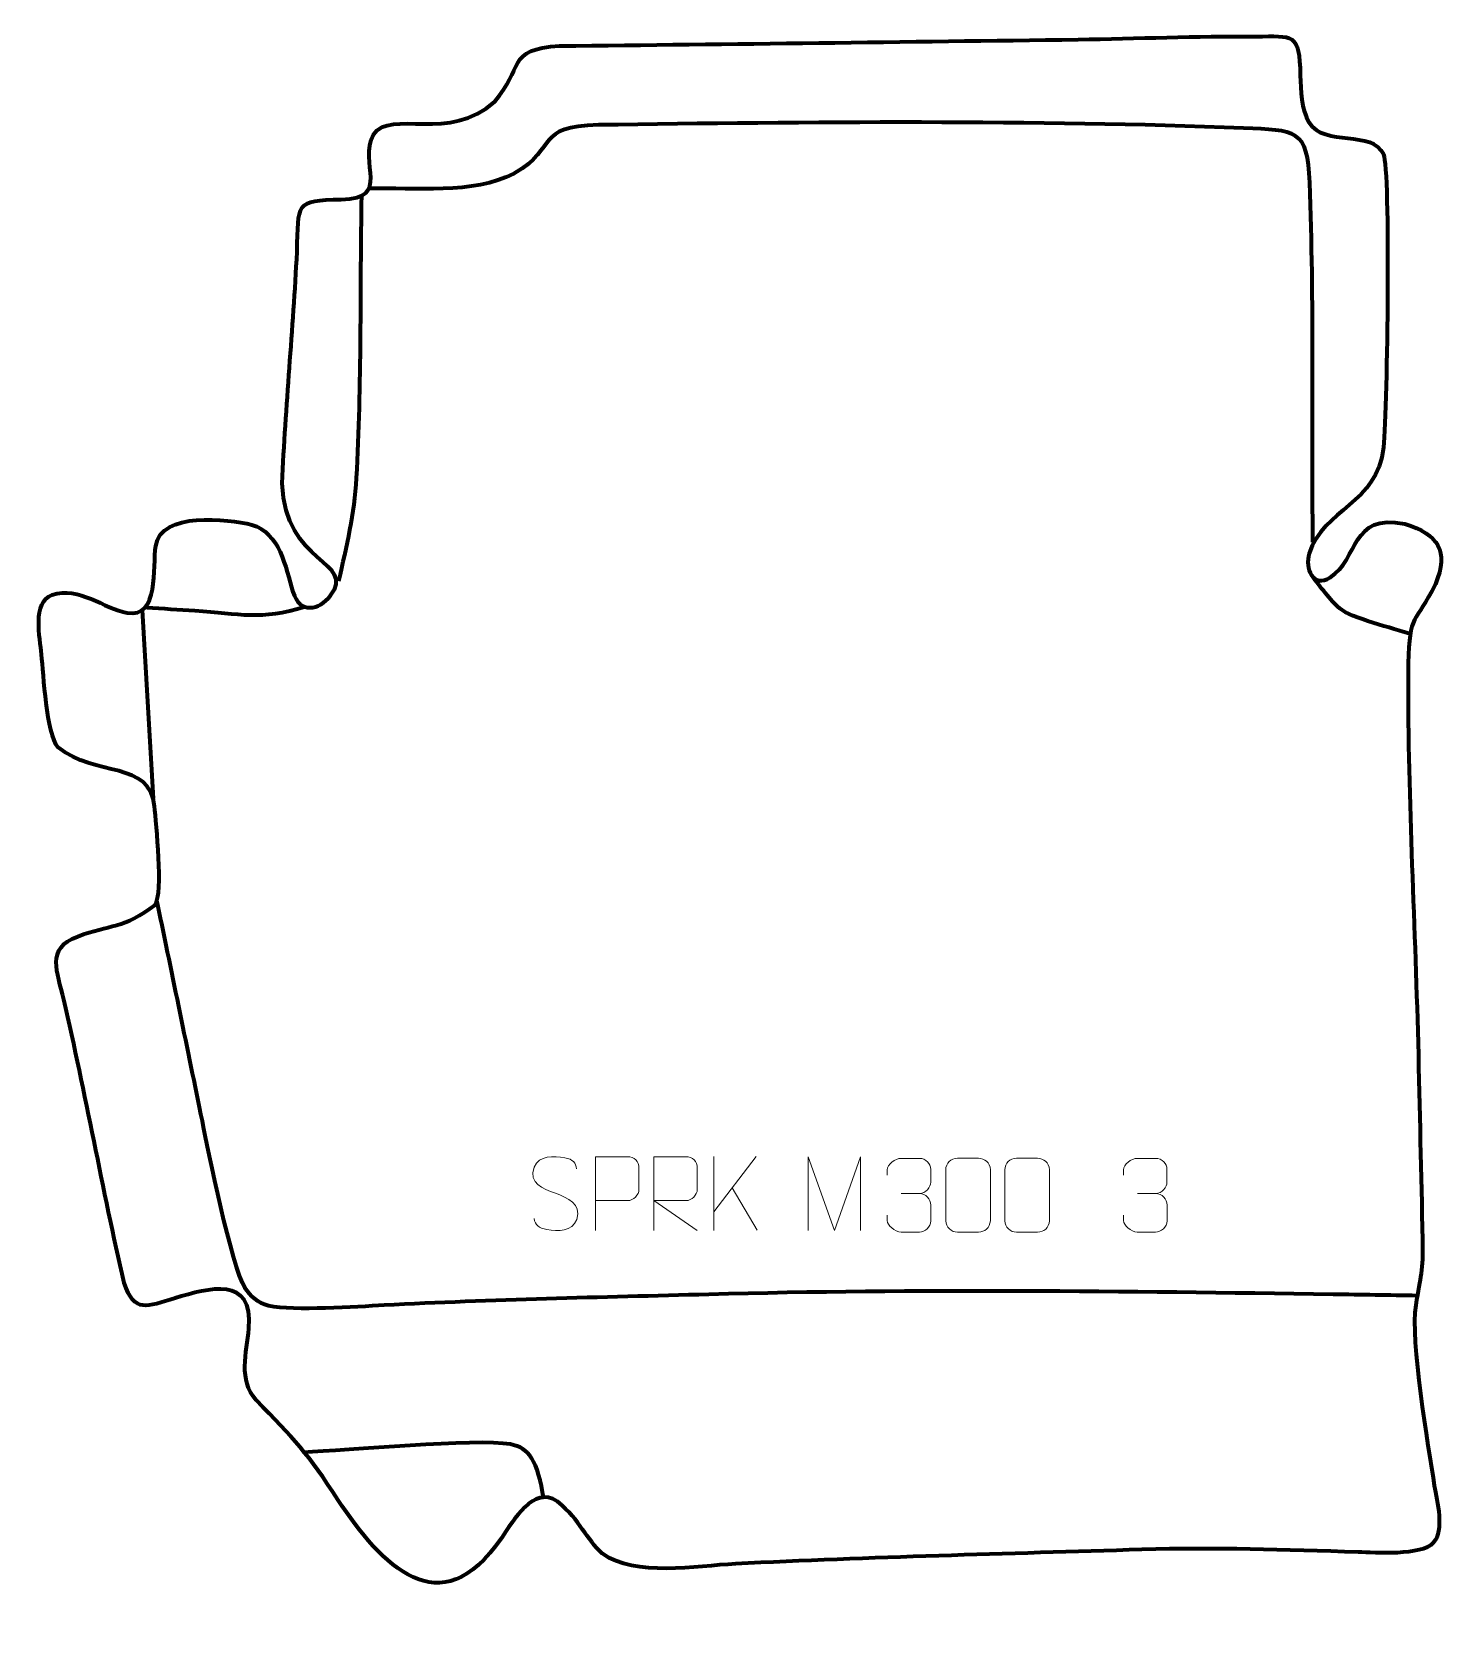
# Model space of a CAD drawing. Header units: millimetres. Extents: x -609 to -129, y 196 to 737.
import ezdxf

# ---------------------------------------------------------------- set-up
doc = ezdxf.new("R2010")
doc.units = ezdxf.units.MM
doc.header["$MEASUREMENT"] = 0
doc.layers.add('layer 2', color=7, linetype='Continuous')
doc.layers.add('layer 3', color=7, linetype='Continuous')

msp = doc.modelspace()

# ---------------------------------------------------------------- linework, layer by layer
at = {"layer": 'layer 2', "color": 140, "lineweight": 158}
for points, knots in [([(-174.9791, 564.2114), (-175.2936, 604.6263), (-174.4975, 645.6109), (-176.023, 685.944), (-176.023, 685.944), (-176.711, 704.1342), (-180.7725, 703.6476), (-198.4588, 704.3629), (-198.4588, 704.3629), (-268.3935, 707.191), (-346.6537, 706.4754), (-416.912, 705.4516), (-416.912, 705.4516), (-438.9367, 704.7922), (-429.9776, 698.1957), (-445.4573, 689.0147), (-445.4573, 689.0147), (-459.5236, 681.8081), (-479.1685, 684.25), (-494.6758, 683.9394)], [0, 0, 0, 0, 0.16666667, 0.16666667, 0.16666667, 0.16666667, 0.33333333, 0.33333333, 0.33333333, 0.33333333, 0.5, 0.5, 0.5, 0.5, 0.66666667, 0.66666667, 0.66666667, 0.66666667, 1, 1, 1, 1]), ([(-497.2297, 681.5011), (-497.7701, 649.8347), (-497.2026, 617.4715), (-498.9587, 585.9174), (-498.9587, 585.9174), (-499.6467, 573.555), (-502.2789, 562.9616), (-504.9836, 550.9988)], [0, 0, 0, 0, 0.33333333, 0.33333333, 0.33333333, 0.33333333, 1, 1, 1, 1]), ([(-141.9758, 533.1485), (-147.3529, 534.7975), (-162.2509, 538.5667), (-165.8748, 541.6985), (-165.8748, 541.6985), (-168.9724, 544.3755), (-172.5742, 549.3126), (-175.1468, 552.6415)], [0, 0, 0, 0, 0.33333333, 0.33333333, 0.33333333, 0.33333333, 1, 1, 1, 1]), ([(-516.2652, 542.241), (-531.438, 537.4979), (-538.2956, 539.9052), (-553.6391, 540.9124), (-553.6391, 540.9124), (-559.0566, 541.268), (-564.4775, 541.5922), (-569.8961, 541.931)], [0, 0, 0, 0, 0.33333333, 0.33333333, 0.33333333, 0.33333333, 1, 1, 1, 1]), ([(-139.6023, 309.0229), (-149.1066, 309.1653), (-158.6109, 309.3075), (-168.1153, 309.4499), (-168.1153, 309.4499), (-238.9703, 310.5174), (-308.6101, 311.397), (-379.5064, 309.4478), (-379.5064, 309.4478), (-416.2134, 308.4385), (-452.8787, 307.7144), (-489.5554, 305.7545), (-489.5554, 305.7545), (-499.0509, 305.2419), (-519.8535, 303.8434), (-528.6855, 305.5436), (-528.6855, 305.5436), (-532.3567, 306.5708), (-534.8637, 308.8102), (-536.6654, 311.6827), (-536.6654, 311.6827), (-541.192, 318.8992), (-549.1209, 358.4341), (-551.093, 368.2408), (-551.093, 368.2408), (-556.1156, 392.6257), (-561.1382, 417.0106), (-566.1608, 441.3955), (-566.1608, 441.3955), (-566.1608, 441.3955), (-566.4621, 442.8586), (-566.4621, 442.8586)], [0, 0, 0, 0, 0.11111111, 0.11111111, 0.11111111, 0.11111111, 0.22222222, 0.22222222, 0.22222222, 0.22222222, 0.33333333, 0.33333333, 0.33333333, 0.33333333, 0.44444444, 0.44444444, 0.44444444, 0.44444444, 0.55555556, 0.55555556, 0.55555556, 0.55555556, 0.66666667, 0.66666667, 0.66666667, 0.66666667, 0.77777778, 0.77777778, 0.77777778, 0.77777778, 1, 1, 1, 1]), ([(-435.4482, 240.0701), (-437.5183, 253.2555), (-440.5104, 257.591), (-446.6922, 258.6884), (-446.6922, 258.6884), (-458.5172, 260.7876), (-502.2194, 256.5634), (-516.893, 255.9451)], [0, 0, 0, 0, 0.33333333, 0.33333333, 0.33333333, 0.33333333, 1, 1, 1, 1])]:
    msp.add_open_spline(points, degree=3, knots=knots, dxfattribs=at)
msp.add_open_spline([(-571.5333, 541.143), (-571.5333, 541.143), (-567.7328, 477.3542), (-567.7328, 477.3542)], degree=3, dxfattribs=at)
at = {"layer": 'layer 3', "color": 242, "lineweight": 158}
msp.add_open_spline([(-179.25, 722.1713), (-179.5535, 736.9546), (-181.5908, 735.4206), (-194.295, 735.4511), (-194.295, 735.4511), (-214.4465, 735.4994), (-234.3966, 734.7779), (-254.5139, 734.3974), (-254.5139, 734.3974), (-313.0376, 733.6079), (-371.5983, 732.8361), (-430.1223, 732.2254), (-430.1223, 732.2254), (-448.1665, 731.2002), (-442.3987, 724.3865), (-452.081, 713.3515), (-452.081, 713.3515), (-467.3174, 699.3179), (-487.2505, 710.9884), (-493.1084, 702.2569), (-493.1084, 702.2569), (-498.3842, 692.2708), (-486.7122, 680.6554), (-504.0653, 680.2659), (-504.0653, 680.2659), (-519.9552, 679.9067), (-518.3983, 679.0524), (-519.0301, 662.4794), (-519.0301, 662.4794), (-520.293, 636.3356), (-522.9591, 610.1305), (-524.0329, 584.0652), (-524.0329, 584.0652), (-523.2545, 556.5968), (-498.6192, 557.8109), (-507.645, 546.1235), (-507.645, 546.1235), (-511.5448, 541.0736), (-518.1553, 539.7762), (-520.4179, 547.3021), (-520.4179, 547.3021), (-523.0045, 555.9216), (-524.8241, 567.3059), (-534.3716, 570.0896), (-534.3716, 570.0896), (-542.472, 572.0257), (-565.2097, 574.7221), (-566.8898, 562.9334), (-566.8898, 562.9334), (-567.9263, 555.6604), (-565.5867, 538.3647), (-576.5971, 540.2676), (-576.5971, 540.2676), (-584.3352, 541.6051), (-592.9591, 549.4122), (-601.9499, 546.2882), (-601.9499, 546.2882), (-608.8257, 543.8991), (-606.0996, 531.8114), (-605.5317, 526.1122), (-605.5317, 526.1122), (-604.9365, 519.4227), (-603.8362, 499.3133), (-599.989, 494.7013), (-599.989, 494.7013), (-587.3528, 484.4845), (-568.6901, 490.2638), (-567.289, 474.7432), (-567.289, 474.7432), (-566.7671, 468.7409), (-564.2162, 445.4713), (-567.0846, 441.4166), (-567.0846, 441.4166), (-577.5416, 433.1825), (-582.4184, 434.7867), (-593.3006, 430.6909), (-593.3006, 430.6909), (-604.2363, 426.5752), (-600.2073, 418.7326), (-598.0224, 409.328), (-598.0224, 409.328), (-590.6114, 377.4303), (-584.9081, 345.2605), (-577.6218, 313.3754), (-577.6218, 313.3754), (-573.9324, 302.8626), (-570.0152, 305.3127), (-560.3524, 308.1885), (-560.3524, 308.1885), (-548.8244, 311.6198), (-533.7923, 315.8611), (-535.3332, 297.9442), (-535.3332, 297.9442), (-536.1919, 289.6371), (-538.9058, 280.3568), (-532.9226, 273.672), (-532.9226, 273.672), (-520.1935, 260.5795), (-515.1116, 255.4748), (-505.1124, 239.8173), (-505.1124, 239.8173), (-490.4078, 217.8368), (-470.5865, 196.4652), (-449.8284, 226.9453), (-449.8284, 226.9453), (-445.7708, 232.7416), (-438.9144, 244.9858), (-430.8432, 239.3178), (-430.8432, 239.3178), (-422.695, 232.7202), (-421.26, 226.689), (-415.6281, 221.6641), (-415.6281, 221.6641), (-404.4499, 213.6305), (-383.9545, 217.5195), (-370.478, 218.2127), (-370.478, 218.2127), (-324.8182, 220.519), (-278.5887, 221.6069), (-232.8491, 223.0413), (-232.8491, 223.0413), (-207.723, 223.7995), (-184.6127, 222.9531), (-159.6085, 222.1617), (-159.6085, 222.1617), (-153.9809, 221.9836), (-138.1049, 220.8487), (-134.171, 225.3092), (-134.171, 225.3092), (-130.3456, 229.6467), (-132.9259, 239.3926), (-133.8356, 244.6006), (-133.8356, 244.6006), (-135.9575, 258.2908), (-142.1202, 293.8974), (-140.1485, 305.8458), (-140.1485, 305.8458), (-138.4924, 315.8808), (-137.6458, 316.9718), (-137.8615, 327.9474), (-137.8615, 327.9474), (-138.2984, 350.1695), (-138.85, 372.389), (-139.3324, 394.61), (-139.3324, 394.61), (-140.4773, 437.1046), (-142.9527, 480.8182), (-142.7253, 523.1903), (-142.7253, 523.1903), (-142.2957, 540.208), (-140.3045, 536.4077), (-133.4829, 549.9529), (-133.4829, 549.9529), (-128.8353, 561.1909), (-132.3463, 566.8227), (-143.8524, 570.3965), (-143.8524, 570.3965), (-162.3447, 574.128), (-159.3437, 558.4743), (-169.0809, 552.2508), (-169.0809, 552.2508), (-174.9316, 548.5113), (-177.7631, 555.3384), (-176.2168, 560.3381), (-176.2168, 560.3381), (-171.5121, 575.55), (-153.0754, 577.0106), (-151.0547, 596.3), (-151.0547, 596.3), (-149.7172, 610.7136), (-148.6976, 690.1397), (-151.0741, 695.5361), (-151.0741, 695.5361), (-154.7737, 703.9377), (-171.0508, 697.9169), (-176.2933, 706.3559), (-176.2933, 706.3559), (-178.9213, 710.5862), (-179.0606, 717.2869), (-179.25, 722.1713)], degree=3, knots=[0, 0, 0, 0, 0.02173913, 0.02173913, 0.02173913, 0.02173913, 0.04347826, 0.04347826, 0.04347826, 0.04347826, 0.06521739, 0.06521739, 0.06521739, 0.06521739, 0.08695652, 0.08695652, 0.08695652, 0.08695652, 0.10869565, 0.10869565, 0.10869565, 0.10869565, 0.13043478, 0.13043478, 0.13043478, 0.13043478, 0.15217391, 0.15217391, 0.15217391, 0.15217391, 0.17391304, 0.17391304, 0.17391304, 0.17391304, 0.19565217, 0.19565217, 0.19565217, 0.19565217, 0.2173913, 0.2173913, 0.2173913, 0.2173913, 0.23913043, 0.23913043, 0.23913043, 0.23913043, 0.26086957, 0.26086957, 0.26086957, 0.26086957, 0.2826087, 0.2826087, 0.2826087, 0.2826087, 0.30434783, 0.30434783, 0.30434783, 0.30434783, 0.32608696, 0.32608696, 0.32608696, 0.32608696, 0.34782609, 0.34782609, 0.34782609, 0.34782609, 0.36956522, 0.36956522, 0.36956522, 0.36956522, 0.39130435, 0.39130435, 0.39130435, 0.39130435, 0.41304348, 0.41304348, 0.41304348, 0.41304348, 0.43478261, 0.43478261, 0.43478261, 0.43478261, 0.45652174, 0.45652174, 0.45652174, 0.45652174, 0.47826087, 0.47826087, 0.47826087, 0.47826087, 0.5, 0.5, 0.5, 0.5, 0.52173913, 0.52173913, 0.52173913, 0.52173913, 0.54347826, 0.54347826, 0.54347826, 0.54347826, 0.56521739, 0.56521739, 0.56521739, 0.56521739, 0.58695652, 0.58695652, 0.58695652, 0.58695652, 0.60869565, 0.60869565, 0.60869565, 0.60869565, 0.63043478, 0.63043478, 0.63043478, 0.63043478, 0.65217391, 0.65217391, 0.65217391, 0.65217391, 0.67391304, 0.67391304, 0.67391304, 0.67391304, 0.69565217, 0.69565217, 0.69565217, 0.69565217, 0.7173913, 0.7173913, 0.7173913, 0.7173913, 0.73913043, 0.73913043, 0.73913043, 0.73913043, 0.76086957, 0.76086957, 0.76086957, 0.76086957, 0.7826087, 0.7826087, 0.7826087, 0.7826087, 0.80434783, 0.80434783, 0.80434783, 0.80434783, 0.82608696, 0.82608696, 0.82608696, 0.82608696, 0.84782609, 0.84782609, 0.84782609, 0.84782609, 0.86956522, 0.86956522, 0.86956522, 0.86956522, 0.89130435, 0.89130435, 0.89130435, 0.89130435, 0.91304348, 0.91304348, 0.91304348, 0.91304348, 0.93478261, 0.93478261, 0.93478261, 0.93478261, 0.95652174, 0.95652174, 0.95652174, 0.95652174, 1, 1, 1, 1], dxfattribs=at)
at = {"layer": 'layer 3', "color": 250, "lineweight": 9}
for points, knots in [([(-431.5293, 343.7651), (-435.7776, 345.2355), (-440.6857, 347.0313), (-438.6806, 352.5516), (-438.6806, 352.5516), (-437.1771, 356.6915), (-431.9635, 356.303), (-428.3599, 355.7019), (-428.3599, 355.7019), (-425.4993, 355.2247), (-424.6346, 354.0115), (-424.324, 351.9274)], [0, 0, 0, 0, 0.25, 0.25, 0.25, 0.25, 0.5, 0.5, 0.5, 0.5, 1, 1, 1, 1]), ([(-417.8882, 331.1149), (-417.8882, 331.1149), (-417.8882, 356.0685), (-417.8882, 356.0685), (-417.8882, 356.0685), (-414.2932, 356.0685), (-410.6979, 356.0685), (-407.1025, 356.0685), (-407.1025, 356.0685), (-404.7773, 356.0306), (-403.2199, 354.5405), (-403.2241, 352.1744), (-403.2241, 352.1744), (-403.2245, 350.1387), (-403.2245, 347.0794), (-403.2241, 345.0434), (-403.2241, 345.0434), (-403.2306, 343.168), (-405.0428, 341.2261), (-407.0524, 341.207), (-407.0524, 341.207), (-407.0524, 341.207), (-417.8882, 341.207), (-417.8882, 341.207)], [0, 0, 0, 0, 0.14285714, 0.14285714, 0.14285714, 0.14285714, 0.28571429, 0.28571429, 0.28571429, 0.28571429, 0.42857143, 0.42857143, 0.42857143, 0.42857143, 0.57142857, 0.57142857, 0.57142857, 0.57142857, 0.71428571, 0.71428571, 0.71428571, 0.71428571, 1, 1, 1, 1]), ([(-398.1355, 331.1188), (-398.1355, 331.1188), (-398.1355, 356.0723), (-398.1355, 356.0723), (-398.1355, 356.0723), (-394.5407, 356.0723), (-390.9452, 356.0723), (-387.35, 356.0723), (-387.35, 356.0723), (-385.0247, 356.0346), (-383.4674, 354.5446), (-383.4715, 352.1782), (-383.4715, 352.1782), (-383.4719, 350.1427), (-383.4719, 347.0833), (-383.4715, 345.0473), (-383.4715, 345.0473), (-383.478, 343.1718), (-385.2903, 341.23), (-387.2998, 341.2109), (-387.2998, 341.2109), (-387.2998, 341.2109), (-398.1355, 341.2109), (-398.1355, 341.2109), (-398.1355, 341.2109), (-398.1355, 341.2109), (-383.4808, 331.1188), (-383.4808, 331.1188)], [0, 0, 0, 0, 0.125, 0.125, 0.125, 0.125, 0.25, 0.25, 0.25, 0.25, 0.375, 0.375, 0.375, 0.375, 0.5, 0.5, 0.5, 0.5, 0.625, 0.625, 0.625, 0.625, 0.75, 0.75, 0.75, 0.75, 1, 1, 1, 1]), ([(-345.9215, 331.1152), (-345.9215, 331.1152), (-345.9215, 356.0731), (-345.9215, 356.0731), (-345.9215, 356.0731), (-345.9215, 356.0731), (-336.9964, 331.1152), (-336.9964, 331.1152), (-336.9964, 331.1152), (-336.9964, 331.1152), (-328.2365, 356.0726), (-328.2365, 356.0726), (-328.2365, 356.0726), (-328.2365, 356.0726), (-328.2365, 331.1152), (-328.2365, 331.1152)], [0, 0, 0, 0, 0.2, 0.2, 0.2, 0.2, 0.4, 0.4, 0.4, 0.4, 0.6, 0.6, 0.6, 0.6, 1, 1, 1, 1]), ([(-319.1253, 349.8287), (-319.1253, 349.8287), (-319.1253, 351.6859), (-319.1253, 351.6859), (-319.1253, 351.6859), (-319.1396, 353.4278), (-316.4751, 355.5459), (-314.416, 355.5232), (-314.416, 355.5232), (-312.3519, 355.5232), (-310.2879, 355.5232), (-308.2242, 355.5232), (-308.2242, 355.5232), (-306.0297, 355.532), (-304.4314, 353.6852), (-304.387, 351.7731), (-304.387, 351.7731), (-304.3874, 350.338), (-304.3874, 348.9029), (-304.387, 347.4674), (-304.387, 347.4674), (-304.4356, 345.8139), (-306.0382, 343.5839), (-308.2365, 343.5939), (-308.2365, 343.5939), (-306.0328, 343.5827), (-304.4248, 341.7795), (-304.3708, 339.72), (-304.3708, 339.72), (-304.3712, 337.9353), (-304.3712, 336.1506), (-304.3708, 334.3655), (-304.3708, 334.3655), (-304.3607, 332.3041), (-306.4156, 330.541), (-308.2365, 330.5491), (-308.2365, 330.5491), (-310.3018, 330.5494), (-312.367, 330.5494), (-314.4326, 330.5491), (-314.4326, 330.5491), (-316.6012, 330.5606), (-319.1322, 332.9608), (-319.1508, 334.4226), (-319.1508, 334.4226), (-319.1508, 334.4226), (-319.1508, 336.3312), (-319.1508, 336.3312)], [0, 0, 0, 0, 0.07692308, 0.07692308, 0.07692308, 0.07692308, 0.15384615, 0.15384615, 0.15384615, 0.15384615, 0.23076923, 0.23076923, 0.23076923, 0.23076923, 0.30769231, 0.30769231, 0.30769231, 0.30769231, 0.38461538, 0.38461538, 0.38461538, 0.38461538, 0.46153846, 0.46153846, 0.46153846, 0.46153846, 0.53846154, 0.53846154, 0.53846154, 0.53846154, 0.61538462, 0.61538462, 0.61538462, 0.61538462, 0.69230769, 0.69230769, 0.69230769, 0.69230769, 0.76923077, 0.76923077, 0.76923077, 0.76923077, 0.84615385, 0.84615385, 0.84615385, 0.84615385, 1, 1, 1, 1]), ([(-295.3415, 355.5355), (-292.9754, 355.5355), (-290.6089, 355.5355), (-288.2424, 355.5355), (-288.2424, 355.5355), (-286.2619, 355.5711), (-284.2359, 354.0768), (-284.2088, 351.6347), (-284.2088, 351.6347), (-284.2092, 345.8773), (-284.2092, 340.1195), (-284.2088, 334.3613), (-284.2088, 334.3613), (-284.3509, 332.0337), (-286.0573, 330.5514), (-288.2424, 330.5406), (-288.2424, 330.5406), (-290.6148, 330.541), (-292.9872, 330.541), (-295.3592, 330.5406), (-295.3592, 330.5406), (-297.3177, 330.435), (-299.3241, 332.3229), (-299.3127, 334.3439), (-299.3127, 334.3439), (-299.3123, 340.1245), (-299.3123, 345.9048), (-299.3127, 351.6846), (-299.3127, 351.6846), (-299.3084, 353.8266), (-297.5313, 355.5491), (-295.3415, 355.5355)], [0, 0, 0, 0, 0.11111111, 0.11111111, 0.11111111, 0.11111111, 0.22222222, 0.22222222, 0.22222222, 0.22222222, 0.33333333, 0.33333333, 0.33333333, 0.33333333, 0.44444444, 0.44444444, 0.44444444, 0.44444444, 0.55555556, 0.55555556, 0.55555556, 0.55555556, 0.66666667, 0.66666667, 0.66666667, 0.66666667, 0.77777778, 0.77777778, 0.77777778, 0.77777778, 1, 1, 1, 1]), ([(-275.3415, 355.5355), (-272.9754, 355.5355), (-270.6089, 355.5355), (-268.2424, 355.5355), (-268.2424, 355.5355), (-266.2619, 355.5711), (-264.2359, 354.0768), (-264.2088, 351.6347), (-264.2088, 351.6347), (-264.2092, 345.8773), (-264.2092, 340.1195), (-264.2088, 334.3613), (-264.2088, 334.3613), (-264.3509, 332.0337), (-266.0573, 330.5514), (-268.2424, 330.5406), (-268.2424, 330.5406), (-270.6148, 330.541), (-272.9872, 330.541), (-275.3592, 330.5406), (-275.3592, 330.5406), (-277.3177, 330.435), (-279.3241, 332.3229), (-279.3127, 334.3439), (-279.3127, 334.3439), (-279.3123, 340.1245), (-279.3123, 345.9048), (-279.3127, 351.6846), (-279.3127, 351.6846), (-279.3084, 353.8266), (-277.5313, 355.5491), (-275.3415, 355.5355)], [0, 0, 0, 0, 0.11111111, 0.11111111, 0.11111111, 0.11111111, 0.22222222, 0.22222222, 0.22222222, 0.22222222, 0.33333333, 0.33333333, 0.33333333, 0.33333333, 0.44444444, 0.44444444, 0.44444444, 0.44444444, 0.55555556, 0.55555556, 0.55555556, 0.55555556, 0.66666667, 0.66666667, 0.66666667, 0.66666667, 0.77777778, 0.77777778, 0.77777778, 0.77777778, 1, 1, 1, 1]), ([(-239.1253, 349.8287), (-239.1253, 349.8287), (-239.1253, 351.6859), (-239.1253, 351.6859), (-239.1253, 351.6859), (-239.1396, 353.4278), (-236.4751, 355.5459), (-234.416, 355.5232), (-234.416, 355.5232), (-232.3519, 355.5232), (-230.2879, 355.5232), (-228.2242, 355.5232), (-228.2242, 355.5232), (-226.0297, 355.532), (-224.4314, 353.6852), (-224.387, 351.7731), (-224.387, 351.7731), (-224.3874, 350.338), (-224.3874, 348.9029), (-224.387, 347.4674), (-224.387, 347.4674), (-224.4356, 345.8139), (-226.0382, 343.5839), (-228.2365, 343.5939), (-228.2365, 343.5939), (-226.0328, 343.5827), (-224.4248, 341.7795), (-224.3708, 339.72), (-224.3708, 339.72), (-224.3712, 337.9353), (-224.3712, 336.1506), (-224.3708, 334.3655), (-224.3708, 334.3655), (-224.3607, 332.3041), (-226.4156, 330.541), (-228.2365, 330.5491), (-228.2365, 330.5491), (-230.3018, 330.5494), (-232.367, 330.5494), (-234.4326, 330.5491), (-234.4326, 330.5491), (-236.6012, 330.5606), (-239.1322, 332.9608), (-239.1508, 334.4226), (-239.1508, 334.4226), (-239.1508, 334.4226), (-239.1508, 336.3312), (-239.1508, 336.3312)], [0, 0, 0, 0, 0.07692308, 0.07692308, 0.07692308, 0.07692308, 0.15384615, 0.15384615, 0.15384615, 0.15384615, 0.23076923, 0.23076923, 0.23076923, 0.23076923, 0.30769231, 0.30769231, 0.30769231, 0.30769231, 0.38461538, 0.38461538, 0.38461538, 0.38461538, 0.46153846, 0.46153846, 0.46153846, 0.46153846, 0.53846154, 0.53846154, 0.53846154, 0.53846154, 0.61538462, 0.61538462, 0.61538462, 0.61538462, 0.69230769, 0.69230769, 0.69230769, 0.69230769, 0.76923077, 0.76923077, 0.76923077, 0.76923077, 0.84615385, 0.84615385, 0.84615385, 0.84615385, 1, 1, 1, 1]), ([(-431.5293, 343.765), (-427.5107, 342.1183), (-422.4812, 340.23), (-424.3152, 334.8697), (-424.3152, 334.8697), (-425.775, 330.6033), (-430.6858, 330.86), (-434.4119, 331.4147), (-434.4119, 331.4147), (-437.1619, 331.8245), (-438.3828, 333.038), (-438.7608, 335.1502)], [0, 0, 0, 0, 0.25, 0.25, 0.25, 0.25, 0.5, 0.5, 0.5, 0.5, 1, 1, 1, 1])]:
    msp.add_open_spline(points, degree=3, knots=knots, dxfattribs=at)
for points in [[(-377.8708, 356.0975), (-377.8708, 356.0975), (-377.8708, 331.1439), (-377.8708, 331.1439)], [(-363.4946, 356.0975), (-363.4946, 356.0975), (-377.8708, 337.4578), (-377.8708, 337.4578)], [(-363.1693, 331.2397), (-363.1693, 331.2397), (-371.6398, 345.5533), (-371.6398, 345.5533)], [(-314.4156, 343.5835), (-314.4156, 343.5835), (-308.2192, 343.5835), (-308.2192, 343.5835)], [(-234.4156, 343.5835), (-234.4156, 343.5835), (-228.2192, 343.5835), (-228.2192, 343.5835)]]:
    msp.add_open_spline(points, degree=3, dxfattribs=at)

doc.saveas('drawing.dxf')
